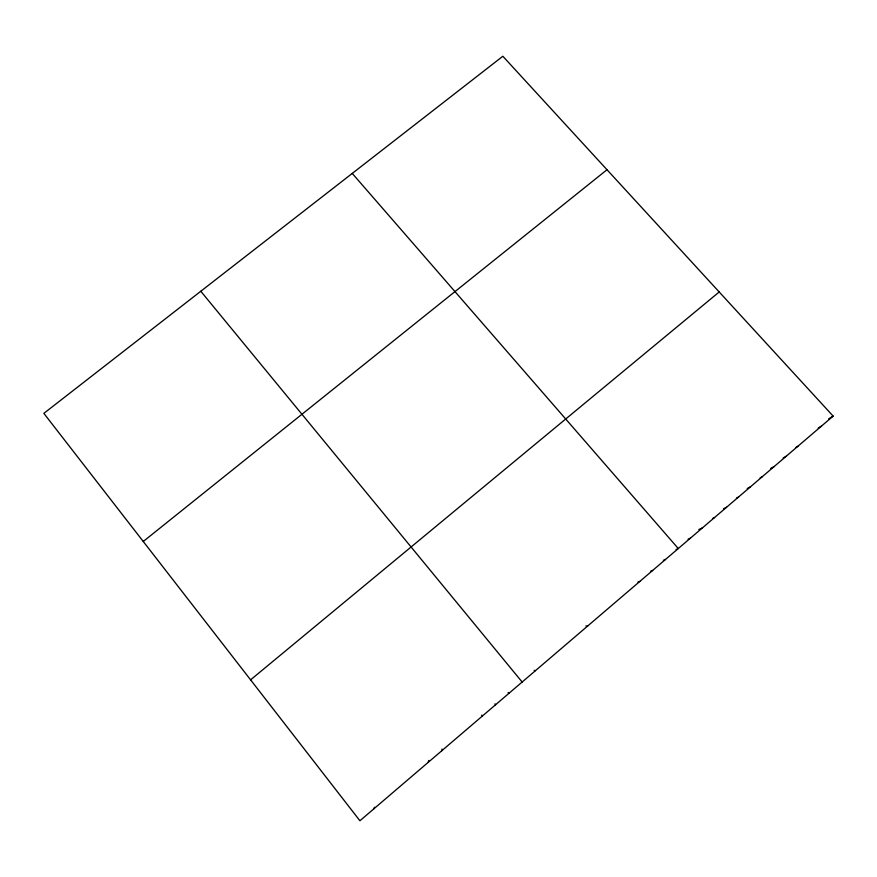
<?xml version="1.0" encoding="UTF-8"?>
<svg xmlns="http://www.w3.org/2000/svg" width="877" height="877" viewBox="0 0 877 877"><rect width="100%" height="100%" fill="white"/><g stroke="black" fill="none" stroke-linecap="round" stroke-linejoin="round"><path stroke-width="1.32" d="M441.811 750.723L442.063 749.035M428.261 762.299L428.743 760.436M373.668 808.978L374.556 807.246M833.15 416.115L359.91 820.751L43.85 413.363L502.85 56.249L833.15 416.115L828.699 418.811M250.592 679.839L719.195 291.964M143.247 541.482L607.005 169.732M818.208 428.064L821.442 426.123M795.91 447.402L797.938 446.229M783.194 457.991L786.132 456.325M770.74 468.428L774.281 466.443M760.129 477.844L762.409 476.606M747.215 488.544L750.504 486.79M736.45 498.092L738.555 497.007M723.547 508.781L726.573 507.246M712.617 518.46L714.547 517.518M698.816 529.565L702.499 527.822M688.072 539.212L690.407 538.16M676.068 549.484L678.283 548.531L352.258 173.416M663.407 560.304L665.5 559.46M650.701 571.168L652.663 570.434M637.963 582.054L639.804 581.44M585.935 626.046L587.919 625.794M534.192 670.28L535.376 670.719M508.079 692.611L508.857 693.389M200.8 291.252L522.144 682.032M494.957 703.825L495.538 704.79M481.802 715.073L482.164 716.213"/></g></svg>
